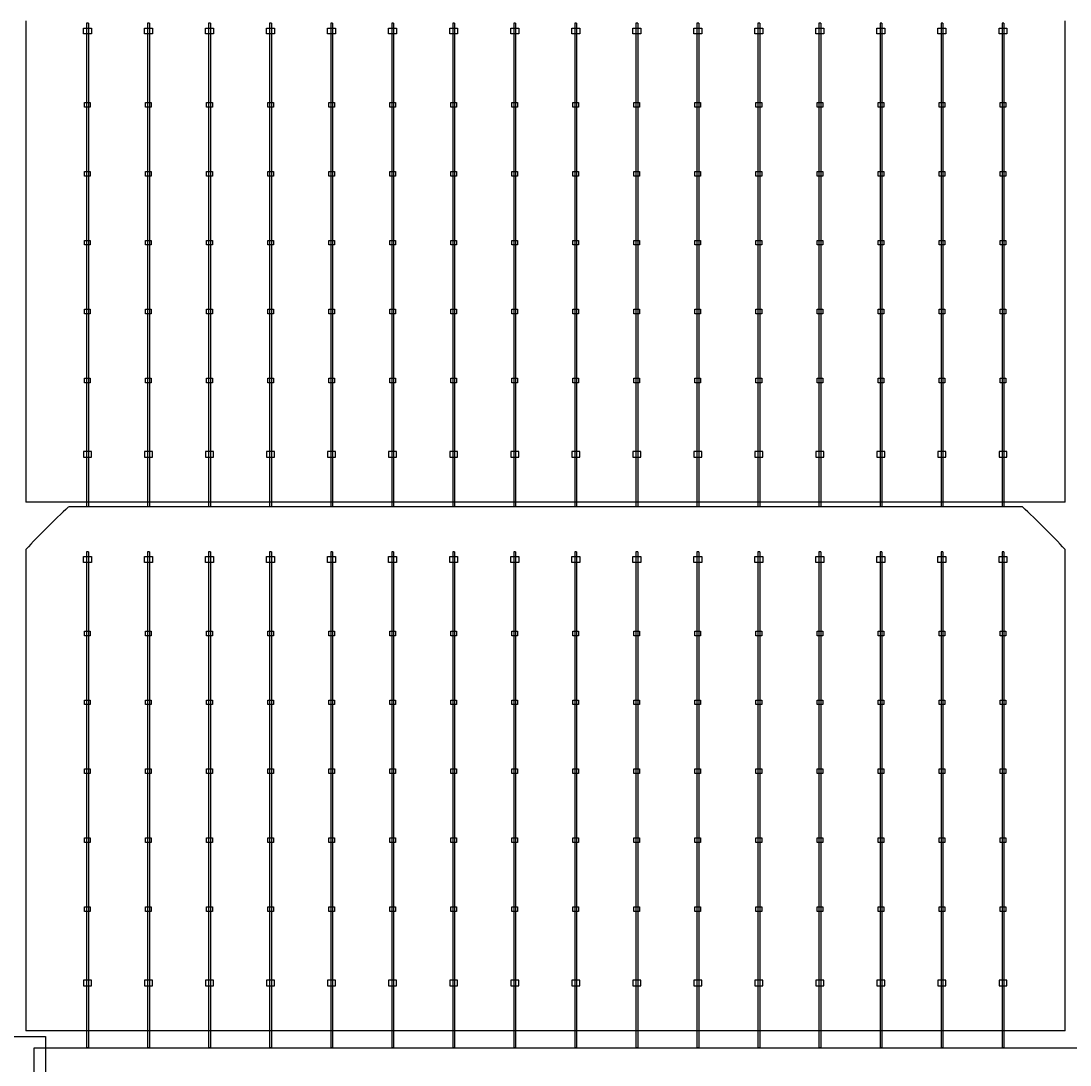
# Model space of a CAD drawing. Header units: millimetres. Extents: x 10297564 to 11610295, y -9287743 to -8409454.
# Drawn here: x 10668490 to 10669964, y -9198274 to -9196806 of the extents above; entities that cross this region are included whole.
import ezdxf

# ---------------------------------------------------------------- set-up
doc = ezdxf.new("R2010")
doc.units = ezdxf.units.MM
doc.header["$LTSCALE"] = 100
doc.layers.add('TEXTLINE', color=1, linetype='Continuous')

# ---------------------------------------------------------------- blocks, each defined once
blk = doc.blocks.new('635W')
for p, q in [((10686289.86, -10025216.54), (10686289.86, -10025301.34)), ((10686290.18, -10025216.54), (10686290.18, -10025301.34)), ((10686300.56, -10025216.54), (10686300.56, -10025301.34)), ((10686300.88, -10025216.54), (10686300.88, -10025301.34)), ((10686311.26, -10025216.54), (10686311.26, -10025301.34)), ((10686311.58, -10025216.54), (10686311.58, -10025301.34)), ((10686321.96, -10025216.54), (10686321.96, -10025301.34)), ((10686322.28, -10025216.54), (10686322.28, -10025301.34)), ((10686332.66, -10025216.54), (10686332.66, -10025301.34)), ((10686332.98, -10025216.54), (10686332.98, -10025301.34)), ((10686343.36, -10025216.54), (10686343.36, -10025301.34)), ((10686343.68, -10025216.54), (10686343.68, -10025301.34)), ((10686354.06, -10025216.54), (10686354.06, -10025301.34)), ((10686354.38, -10025216.54), (10686354.38, -10025301.34)), ((10686364.76, -10025216.54), (10686364.76, -10025301.34)), ((10686365.08, -10025216.54), (10686365.08, -10025301.34)), ((10686375.46, -10025216.54), (10686375.46, -10025301.34)), ((10686375.78, -10025216.54), (10686375.78, -10025301.34)), ((10686386.16, -10025216.54), (10686386.16, -10025301.34)), ((10686386.48, -10025216.54), (10686386.48, -10025301.34)), ((10686396.86, -10025216.54), (10686396.86, -10025301.34)), ((10686397.18, -10025216.54), (10686397.18, -10025301.34)), ((10686407.56, -10025216.54), (10686407.56, -10025301.34)), ((10686407.88, -10025216.54), (10686407.88, -10025301.34)), ((10686418.26, -10025216.54), (10686418.26, -10025301.34)), ((10686418.58, -10025216.54), (10686418.58, -10025301.34)), ((10686428.96, -10025216.54), (10686428.96, -10025301.34)), ((10686429.28, -10025216.54), (10686429.28, -10025301.34)), ((10686439.66, -10025216.54), (10686439.66, -10025301.34)), ((10686439.98, -10025216.54), (10686439.98, -10025301.34)), ((10686450.36, -10025216.54), (10686450.36, -10025301.34)), ((10686450.68, -10025216.54), (10686450.68, -10025301.34)), ((10686461.42, -10025300.54), (10686279.22, -10025300.54)), ((10686289.86, -10025309.21), (10686289.86, -10025396.21)), ((10686290.18, -10025309.21), (10686290.18, -10025396.21)), ((10686300.56, -10025309.21), (10686300.56, -10025396.21)), ((10686300.88, -10025309.21), (10686300.88, -10025396.21)), ((10686311.26, -10025309.21), (10686311.26, -10025396.21)), ((10686311.58, -10025309.21), (10686311.58, -10025396.21)), ((10686321.96, -10025309.21), (10686321.96, -10025396.21)), ((10686322.28, -10025309.21), (10686322.28, -10025396.21)), ((10686332.66, -10025309.21), (10686332.66, -10025396.21)), ((10686332.98, -10025309.21), (10686332.98, -10025396.21)), ((10686343.36, -10025309.21), (10686343.36, -10025396.21)), ((10686343.68, -10025309.21), (10686343.68, -10025396.21)), ((10686354.06, -10025309.21), (10686354.06, -10025396.21)), ((10686354.38, -10025309.21), (10686354.38, -10025396.21)), ((10686364.76, -10025309.21), (10686364.76, -10025396.21)), ((10686365.08, -10025309.21), (10686365.08, -10025396.21)), ((10686375.46, -10025309.21), (10686375.46, -10025396.21)), ((10686375.78, -10025309.21), (10686375.78, -10025396.21)), ((10686386.16, -10025309.21), (10686386.16, -10025396.21)), ((10686386.48, -10025309.21), (10686386.48, -10025396.21)), ((10686396.86, -10025309.21), (10686396.86, -10025396.21)), ((10686397.18, -10025309.21), (10686397.18, -10025396.21)), ((10686407.56, -10025309.21), (10686407.56, -10025396.21)), ((10686407.88, -10025309.21), (10686407.88, -10025396.21)), ((10686418.26, -10025309.21), (10686418.26, -10025396.21)), ((10686418.58, -10025309.21), (10686418.58, -10025396.21)), ((10686428.96, -10025309.21), (10686428.96, -10025396.21)), ((10686429.28, -10025309.21), (10686429.28, -10025396.21)), ((10686439.66, -10025309.21), (10686439.66, -10025396.21)), ((10686439.98, -10025309.21), (10686439.98, -10025396.21)), ((10686450.36, -10025309.21), (10686450.36, -10025396.21)), ((10686450.68, -10025309.21), (10686450.68, -10025396.21)), ((10686461.42, -10025393.21), (10686279.22, -10025393.21)), ((10686290.18, -10025396.21), (10686289.86, -10025396.21)), ((10686300.88, -10025396.21), (10686300.56, -10025396.21)), ((10686311.58, -10025396.21), (10686311.26, -10025396.21)), ((10686322.28, -10025396.21), (10686321.96, -10025396.21)), ((10686332.98, -10025396.21), (10686332.66, -10025396.21)), ((10686343.68, -10025396.21), (10686343.36, -10025396.21)), ((10686354.38, -10025396.21), (10686354.06, -10025396.21)), ((10686365.08, -10025396.21), (10686364.76, -10025396.21)), ((10686375.78, -10025396.21), (10686375.46, -10025396.21)), ((10686386.48, -10025396.21), (10686386.16, -10025396.21)), ((10686397.18, -10025396.21), (10686396.86, -10025396.21)), ((10686407.88, -10025396.21), (10686407.56, -10025396.21)), ((10686418.58, -10025396.21), (10686418.26, -10025396.21)), ((10686429.28, -10025396.21), (10686428.96, -10025396.21)), ((10686439.98, -10025396.21), (10686439.66, -10025396.21)), ((10686450.68, -10025396.21), (10686450.36, -10025396.21))]:
    blk.add_line(p, q)
for points in [[(10686279.22, -10025216.17), (10686279.22, -10025300.54)], [(10686290.18, -10025216.54), (10686289.86, -10025216.54)], [(10686300.88, -10025216.54), (10686300.56, -10025216.54)], [(10686311.58, -10025216.54), (10686311.26, -10025216.54)], [(10686322.28, -10025216.54), (10686321.96, -10025216.54)], [(10686332.98, -10025216.54), (10686332.66, -10025216.54)], [(10686343.68, -10025216.54), (10686343.36, -10025216.54)], [(10686354.38, -10025216.54), (10686354.06, -10025216.54)], [(10686365.08, -10025216.54), (10686364.76, -10025216.54)], [(10686375.78, -10025216.54), (10686375.46, -10025216.54)], [(10686386.48, -10025216.54), (10686386.16, -10025216.54)], [(10686397.18, -10025216.54), (10686396.86, -10025216.54)], [(10686407.88, -10025216.54), (10686407.56, -10025216.54)], [(10686418.58, -10025216.54), (10686418.26, -10025216.54)], [(10686429.28, -10025216.54), (10686428.96, -10025216.54)], [(10686439.98, -10025216.54), (10686439.66, -10025216.54)], [(10686450.68, -10025216.54), (10686450.36, -10025216.54)], [(10686461.42, -10025300.54), (10686461.42, -10025216.17)], [(10686453.92, -10025301.34), (10686286.73, -10025301.34)], [(10686279.22, -10025308.84), (10686279.22, -10025393.21)], [(10686290.18, -10025309.21), (10686289.86, -10025309.21)], [(10686300.88, -10025309.21), (10686300.56, -10025309.21)], [(10686311.58, -10025309.21), (10686311.26, -10025309.21)], [(10686322.28, -10025309.21), (10686321.96, -10025309.21)], [(10686332.98, -10025309.21), (10686332.66, -10025309.21)], [(10686343.68, -10025309.21), (10686343.36, -10025309.21)], [(10686354.38, -10025309.21), (10686354.06, -10025309.21)], [(10686365.08, -10025309.21), (10686364.76, -10025309.21)], [(10686375.78, -10025309.21), (10686375.46, -10025309.21)], [(10686386.48, -10025309.21), (10686386.16, -10025309.21)], [(10686397.18, -10025309.21), (10686396.86, -10025309.21)], [(10686407.88, -10025309.21), (10686407.56, -10025309.21)], [(10686418.58, -10025309.21), (10686418.26, -10025309.21)], [(10686429.28, -10025309.21), (10686428.96, -10025309.21)], [(10686439.98, -10025309.21), (10686439.66, -10025309.21)], [(10686450.68, -10025309.21), (10686450.36, -10025309.21)], [(10686461.42, -10025393.21), (10686461.42, -10025308.84)]]:
    blk.add_lwpolyline(points)
for points in [[(10686289.32, -10025218.41), (10686289.32, -10025217.41), (10686290.72, -10025217.41), (10686290.72, -10025218.41)], [(10686300.02, -10025218.41), (10686300.02, -10025217.41), (10686301.42, -10025217.41), (10686301.42, -10025218.41)], [(10686310.72, -10025218.41), (10686310.72, -10025217.41), (10686312.12, -10025217.41), (10686312.12, -10025218.41)], [(10686321.42, -10025218.41), (10686321.42, -10025217.41), (10686322.82, -10025217.41), (10686322.82, -10025218.41)], [(10686332.12, -10025218.41), (10686332.12, -10025217.41), (10686333.52, -10025217.41), (10686333.52, -10025218.41)], [(10686342.82, -10025218.41), (10686342.82, -10025217.41), (10686344.22, -10025217.41), (10686344.22, -10025218.41)], [(10686353.52, -10025218.41), (10686353.52, -10025217.41), (10686354.92, -10025217.41), (10686354.92, -10025218.41)], [(10686364.22, -10025218.41), (10686364.22, -10025217.41), (10686365.62, -10025217.41), (10686365.62, -10025218.41)], [(10686374.92, -10025218.41), (10686374.92, -10025217.41), (10686376.32, -10025217.41), (10686376.32, -10025218.41)], [(10686385.62, -10025218.41), (10686385.62, -10025217.41), (10686387.02, -10025217.41), (10686387.02, -10025218.41)], [(10686396.32, -10025218.41), (10686396.32, -10025217.41), (10686397.72, -10025217.41), (10686397.72, -10025218.41)], [(10686407.02, -10025218.41), (10686407.02, -10025217.41), (10686408.42, -10025217.41), (10686408.42, -10025218.41)], [(10686417.72, -10025218.41), (10686417.72, -10025217.41), (10686419.12, -10025217.41), (10686419.12, -10025218.41)], [(10686428.42, -10025218.41), (10686428.42, -10025217.41), (10686429.82, -10025217.41), (10686429.82, -10025218.41)], [(10686439.12, -10025218.41), (10686439.12, -10025217.41), (10686440.52, -10025217.41), (10686440.52, -10025218.41)], [(10686449.82, -10025218.41), (10686449.82, -10025217.41), (10686451.22, -10025217.41), (10686451.22, -10025218.41)], [(10686290.52, -10025231.28), (10686289.52, -10025231.28), (10686289.52, -10025230.48), (10686290.52, -10025230.48)], [(10686301.22, -10025231.28), (10686300.22, -10025231.28), (10686300.22, -10025230.48), (10686301.22, -10025230.48)], [(10686311.92, -10025231.28), (10686310.92, -10025231.28), (10686310.92, -10025230.48), (10686311.92, -10025230.48)], [(10686322.62, -10025231.28), (10686321.62, -10025231.28), (10686321.62, -10025230.48), (10686322.62, -10025230.48)], [(10686333.32, -10025231.28), (10686332.32, -10025231.28), (10686332.32, -10025230.48), (10686333.32, -10025230.48)], [(10686344.02, -10025231.28), (10686343.02, -10025231.28), (10686343.02, -10025230.48), (10686344.02, -10025230.48)], [(10686354.72, -10025231.28), (10686353.72, -10025231.28), (10686353.72, -10025230.48), (10686354.72, -10025230.48)], [(10686365.42, -10025231.28), (10686364.42, -10025231.28), (10686364.42, -10025230.48), (10686365.42, -10025230.48)], [(10686376.12, -10025231.28), (10686375.12, -10025231.28), (10686375.12, -10025230.48), (10686376.12, -10025230.48)], [(10686386.82, -10025231.28), (10686385.82, -10025231.28), (10686385.82, -10025230.48), (10686386.82, -10025230.48)], [(10686397.52, -10025231.28), (10686396.52, -10025231.28), (10686396.52, -10025230.48), (10686397.52, -10025230.48)], [(10686408.22, -10025231.28), (10686407.22, -10025231.28), (10686407.22, -10025230.48), (10686408.22, -10025230.48)], [(10686418.92, -10025231.28), (10686417.92, -10025231.28), (10686417.92, -10025230.48), (10686418.92, -10025230.48)], [(10686429.62, -10025231.28), (10686428.62, -10025231.28), (10686428.62, -10025230.48), (10686429.62, -10025230.48)], [(10686440.32, -10025231.28), (10686439.32, -10025231.28), (10686439.32, -10025230.48), (10686440.32, -10025230.48)], [(10686451.02, -10025231.28), (10686450.02, -10025231.28), (10686450.02, -10025230.48), (10686451.02, -10025230.48)], [(10686290.52, -10025243.36), (10686289.52, -10025243.36), (10686289.52, -10025242.56), (10686290.52, -10025242.56)], [(10686301.22, -10025243.36), (10686300.22, -10025243.36), (10686300.22, -10025242.56), (10686301.22, -10025242.56)], [(10686311.92, -10025243.36), (10686310.92, -10025243.36), (10686310.92, -10025242.56), (10686311.92, -10025242.56)], [(10686322.62, -10025243.36), (10686321.62, -10025243.36), (10686321.62, -10025242.56), (10686322.62, -10025242.56)], [(10686333.32, -10025243.36), (10686332.32, -10025243.36), (10686332.32, -10025242.56), (10686333.32, -10025242.56)], [(10686344.02, -10025243.36), (10686343.02, -10025243.36), (10686343.02, -10025242.56), (10686344.02, -10025242.56)], [(10686354.72, -10025243.36), (10686353.72, -10025243.36), (10686353.72, -10025242.56), (10686354.72, -10025242.56)], [(10686365.42, -10025243.36), (10686364.42, -10025243.36), (10686364.42, -10025242.56), (10686365.42, -10025242.56)], [(10686376.12, -10025243.36), (10686375.12, -10025243.36), (10686375.12, -10025242.56), (10686376.12, -10025242.56)], [(10686386.82, -10025243.36), (10686385.82, -10025243.36), (10686385.82, -10025242.56), (10686386.82, -10025242.56)], [(10686397.52, -10025243.36), (10686396.52, -10025243.36), (10686396.52, -10025242.56), (10686397.52, -10025242.56)], [(10686408.22, -10025243.36), (10686407.22, -10025243.36), (10686407.22, -10025242.56), (10686408.22, -10025242.56)], [(10686418.92, -10025243.36), (10686417.92, -10025243.36), (10686417.92, -10025242.56), (10686418.92, -10025242.56)], [(10686429.62, -10025243.36), (10686428.62, -10025243.36), (10686428.62, -10025242.56), (10686429.62, -10025242.56)], [(10686440.32, -10025243.36), (10686439.32, -10025243.36), (10686439.32, -10025242.56), (10686440.32, -10025242.56)], [(10686451.02, -10025243.36), (10686450.02, -10025243.36), (10686450.02, -10025242.56), (10686451.02, -10025242.56)], [(10686290.52, -10025255.44), (10686289.52, -10025255.44), (10686289.52, -10025254.64), (10686290.52, -10025254.64)], [(10686301.22, -10025255.44), (10686300.22, -10025255.44), (10686300.22, -10025254.64), (10686301.22, -10025254.64)], [(10686311.92, -10025255.44), (10686310.92, -10025255.44), (10686310.92, -10025254.64), (10686311.92, -10025254.64)], [(10686322.62, -10025255.44), (10686321.62, -10025255.44), (10686321.62, -10025254.64), (10686322.62, -10025254.64)], [(10686333.32, -10025255.44), (10686332.32, -10025255.44), (10686332.32, -10025254.64), (10686333.32, -10025254.64)], [(10686344.02, -10025255.44), (10686343.02, -10025255.44), (10686343.02, -10025254.64), (10686344.02, -10025254.64)], [(10686354.72, -10025255.44), (10686353.72, -10025255.44), (10686353.72, -10025254.64), (10686354.72, -10025254.64)], [(10686365.42, -10025255.44), (10686364.42, -10025255.44), (10686364.42, -10025254.64), (10686365.42, -10025254.64)], [(10686376.12, -10025255.44), (10686375.12, -10025255.44), (10686375.12, -10025254.64), (10686376.12, -10025254.64)], [(10686386.82, -10025255.44), (10686385.82, -10025255.44), (10686385.82, -10025254.64), (10686386.82, -10025254.64)], [(10686397.52, -10025255.44), (10686396.52, -10025255.44), (10686396.52, -10025254.64), (10686397.52, -10025254.64)], [(10686408.22, -10025255.44), (10686407.22, -10025255.44), (10686407.22, -10025254.64), (10686408.22, -10025254.64)], [(10686418.92, -10025255.44), (10686417.92, -10025255.44), (10686417.92, -10025254.64), (10686418.92, -10025254.64)], [(10686429.62, -10025255.44), (10686428.62, -10025255.44), (10686428.62, -10025254.64), (10686429.62, -10025254.64)], [(10686440.32, -10025255.44), (10686439.32, -10025255.44), (10686439.32, -10025254.64), (10686440.32, -10025254.64)], [(10686451.02, -10025255.44), (10686450.02, -10025255.44), (10686450.02, -10025254.64), (10686451.02, -10025254.64)], [(10686290.52, -10025267.52), (10686289.52, -10025267.52), (10686289.52, -10025266.72), (10686290.52, -10025266.72)], [(10686301.22, -10025267.52), (10686300.22, -10025267.52), (10686300.22, -10025266.72), (10686301.22, -10025266.72)], [(10686311.92, -10025267.52), (10686310.92, -10025267.52), (10686310.92, -10025266.72), (10686311.92, -10025266.72)], [(10686322.62, -10025267.52), (10686321.62, -10025267.52), (10686321.62, -10025266.72), (10686322.62, -10025266.72)], [(10686333.32, -10025267.52), (10686332.32, -10025267.52), (10686332.32, -10025266.72), (10686333.32, -10025266.72)], [(10686344.02, -10025267.52), (10686343.02, -10025267.52), (10686343.02, -10025266.72), (10686344.02, -10025266.72)], [(10686354.72, -10025267.52), (10686353.72, -10025267.52), (10686353.72, -10025266.72), (10686354.72, -10025266.72)], [(10686365.42, -10025267.52), (10686364.42, -10025267.52), (10686364.42, -10025266.72), (10686365.42, -10025266.72)], [(10686376.12, -10025267.52), (10686375.12, -10025267.52), (10686375.12, -10025266.72), (10686376.12, -10025266.72)], [(10686386.82, -10025267.52), (10686385.82, -10025267.52), (10686385.82, -10025266.72), (10686386.82, -10025266.72)], [(10686397.52, -10025267.52), (10686396.52, -10025267.52), (10686396.52, -10025266.72), (10686397.52, -10025266.72)], [(10686408.22, -10025267.52), (10686407.22, -10025267.52), (10686407.22, -10025266.72), (10686408.22, -10025266.72)], [(10686418.92, -10025267.52), (10686417.92, -10025267.52), (10686417.92, -10025266.72), (10686418.92, -10025266.72)], [(10686429.62, -10025267.52), (10686428.62, -10025267.52), (10686428.62, -10025266.72), (10686429.62, -10025266.72)], [(10686440.32, -10025267.52), (10686439.32, -10025267.52), (10686439.32, -10025266.72), (10686440.32, -10025266.72)], [(10686451.02, -10025267.52), (10686450.02, -10025267.52), (10686450.02, -10025266.72), (10686451.02, -10025266.72)], [(10686290.52, -10025279.6), (10686289.52, -10025279.6), (10686289.52, -10025278.8), (10686290.52, -10025278.8)], [(10686301.22, -10025279.6), (10686300.22, -10025279.6), (10686300.22, -10025278.8), (10686301.22, -10025278.8)], [(10686311.92, -10025279.6), (10686310.92, -10025279.6), (10686310.92, -10025278.8), (10686311.92, -10025278.8)], [(10686322.62, -10025279.6), (10686321.62, -10025279.6), (10686321.62, -10025278.8), (10686322.62, -10025278.8)], [(10686333.32, -10025279.6), (10686332.32, -10025279.6), (10686332.32, -10025278.8), (10686333.32, -10025278.8)], [(10686344.02, -10025279.6), (10686343.02, -10025279.6), (10686343.02, -10025278.8), (10686344.02, -10025278.8)], [(10686354.72, -10025279.6), (10686353.72, -10025279.6), (10686353.72, -10025278.8), (10686354.72, -10025278.8)], [(10686365.42, -10025279.6), (10686364.42, -10025279.6), (10686364.42, -10025278.8), (10686365.42, -10025278.8)], [(10686376.12, -10025279.6), (10686375.12, -10025279.6), (10686375.12, -10025278.8), (10686376.12, -10025278.8)], [(10686386.82, -10025279.6), (10686385.82, -10025279.6), (10686385.82, -10025278.8), (10686386.82, -10025278.8)], [(10686397.52, -10025279.6), (10686396.52, -10025279.6), (10686396.52, -10025278.8), (10686397.52, -10025278.8)], [(10686408.22, -10025279.6), (10686407.22, -10025279.6), (10686407.22, -10025278.8), (10686408.22, -10025278.8)], [(10686418.92, -10025279.6), (10686417.92, -10025279.6), (10686417.92, -10025278.8), (10686418.92, -10025278.8)], [(10686429.62, -10025279.6), (10686428.62, -10025279.6), (10686428.62, -10025278.8), (10686429.62, -10025278.8)], [(10686440.32, -10025279.6), (10686439.32, -10025279.6), (10686439.32, -10025278.8), (10686440.32, -10025278.8)], [(10686451.02, -10025279.6), (10686450.02, -10025279.6), (10686450.02, -10025278.8), (10686451.02, -10025278.8)], [(10686289.32, -10025291.67), (10686289.32, -10025292.67), (10686290.72, -10025292.67), (10686290.72, -10025291.67)], [(10686300.02, -10025291.67), (10686300.02, -10025292.67), (10686301.42, -10025292.67), (10686301.42, -10025291.67)], [(10686310.72, -10025291.67), (10686310.72, -10025292.67), (10686312.12, -10025292.67), (10686312.12, -10025291.67)], [(10686321.42, -10025291.67), (10686321.42, -10025292.67), (10686322.82, -10025292.67), (10686322.82, -10025291.67)], [(10686332.12, -10025291.67), (10686332.12, -10025292.67), (10686333.52, -10025292.67), (10686333.52, -10025291.67)], [(10686342.82, -10025291.67), (10686342.82, -10025292.67), (10686344.22, -10025292.67), (10686344.22, -10025291.67)], [(10686353.52, -10025291.67), (10686353.52, -10025292.67), (10686354.92, -10025292.67), (10686354.92, -10025291.67)], [(10686364.22, -10025291.67), (10686364.22, -10025292.67), (10686365.62, -10025292.67), (10686365.62, -10025291.67)], [(10686374.92, -10025291.67), (10686374.92, -10025292.67), (10686376.32, -10025292.67), (10686376.32, -10025291.67)], [(10686385.62, -10025291.67), (10686385.62, -10025292.67), (10686387.02, -10025292.67), (10686387.02, -10025291.67)], [(10686396.32, -10025291.67), (10686396.32, -10025292.67), (10686397.72, -10025292.67), (10686397.72, -10025291.67)], [(10686407.02, -10025291.67), (10686407.02, -10025292.67), (10686408.42, -10025292.67), (10686408.42, -10025291.67)], [(10686417.72, -10025291.67), (10686417.72, -10025292.67), (10686419.12, -10025292.67), (10686419.12, -10025291.67)], [(10686428.42, -10025291.67), (10686428.42, -10025292.67), (10686429.82, -10025292.67), (10686429.82, -10025291.67)], [(10686439.12, -10025291.67), (10686439.12, -10025292.67), (10686440.52, -10025292.67), (10686440.52, -10025291.67)], [(10686449.82, -10025291.67), (10686449.82, -10025292.67), (10686451.22, -10025292.67), (10686451.22, -10025291.67)], [(10686289.32, -10025311.08), (10686289.32, -10025310.08), (10686290.72, -10025310.08), (10686290.72, -10025311.08)], [(10686300.02, -10025311.08), (10686300.02, -10025310.08), (10686301.42, -10025310.08), (10686301.42, -10025311.08)], [(10686310.72, -10025311.08), (10686310.72, -10025310.08), (10686312.12, -10025310.08), (10686312.12, -10025311.08)], [(10686321.42, -10025311.08), (10686321.42, -10025310.08), (10686322.82, -10025310.08), (10686322.82, -10025311.08)], [(10686332.12, -10025311.08), (10686332.12, -10025310.08), (10686333.52, -10025310.08), (10686333.52, -10025311.08)], [(10686342.82, -10025311.08), (10686342.82, -10025310.08), (10686344.22, -10025310.08), (10686344.22, -10025311.08)], [(10686353.52, -10025311.08), (10686353.52, -10025310.08), (10686354.92, -10025310.08), (10686354.92, -10025311.08)], [(10686364.22, -10025311.08), (10686364.22, -10025310.08), (10686365.62, -10025310.08), (10686365.62, -10025311.08)], [(10686374.92, -10025311.08), (10686374.92, -10025310.08), (10686376.32, -10025310.08), (10686376.32, -10025311.08)], [(10686385.62, -10025311.08), (10686385.62, -10025310.08), (10686387.02, -10025310.08), (10686387.02, -10025311.08)], [(10686396.32, -10025311.08), (10686396.32, -10025310.08), (10686397.72, -10025310.08), (10686397.72, -10025311.08)], [(10686407.02, -10025311.08), (10686407.02, -10025310.08), (10686408.42, -10025310.08), (10686408.42, -10025311.08)], [(10686417.72, -10025311.08), (10686417.72, -10025310.08), (10686419.12, -10025310.08), (10686419.12, -10025311.08)], [(10686428.42, -10025311.08), (10686428.42, -10025310.08), (10686429.82, -10025310.08), (10686429.82, -10025311.08)], [(10686439.12, -10025311.08), (10686439.12, -10025310.08), (10686440.52, -10025310.08), (10686440.52, -10025311.08)], [(10686449.82, -10025311.08), (10686449.82, -10025310.08), (10686451.22, -10025310.08), (10686451.22, -10025311.08)], [(10686290.52, -10025323.95), (10686289.52, -10025323.95), (10686289.52, -10025323.15), (10686290.52, -10025323.15)], [(10686301.22, -10025323.95), (10686300.22, -10025323.95), (10686300.22, -10025323.15), (10686301.22, -10025323.15)], [(10686311.92, -10025323.95), (10686310.92, -10025323.95), (10686310.92, -10025323.15), (10686311.92, -10025323.15)], [(10686322.62, -10025323.95), (10686321.62, -10025323.95), (10686321.62, -10025323.15), (10686322.62, -10025323.15)], [(10686333.32, -10025323.95), (10686332.32, -10025323.95), (10686332.32, -10025323.15), (10686333.32, -10025323.15)], [(10686344.02, -10025323.95), (10686343.02, -10025323.95), (10686343.02, -10025323.15), (10686344.02, -10025323.15)], [(10686354.72, -10025323.95), (10686353.72, -10025323.95), (10686353.72, -10025323.15), (10686354.72, -10025323.15)], [(10686365.42, -10025323.95), (10686364.42, -10025323.95), (10686364.42, -10025323.15), (10686365.42, -10025323.15)], [(10686376.12, -10025323.95), (10686375.12, -10025323.95), (10686375.12, -10025323.15), (10686376.12, -10025323.15)], [(10686386.82, -10025323.95), (10686385.82, -10025323.95), (10686385.82, -10025323.15), (10686386.82, -10025323.15)], [(10686397.52, -10025323.95), (10686396.52, -10025323.95), (10686396.52, -10025323.15), (10686397.52, -10025323.15)], [(10686408.22, -10025323.95), (10686407.22, -10025323.95), (10686407.22, -10025323.15), (10686408.22, -10025323.15)], [(10686418.92, -10025323.95), (10686417.92, -10025323.95), (10686417.92, -10025323.15), (10686418.92, -10025323.15)], [(10686429.62, -10025323.95), (10686428.62, -10025323.95), (10686428.62, -10025323.15), (10686429.62, -10025323.15)], [(10686440.32, -10025323.95), (10686439.32, -10025323.95), (10686439.32, -10025323.15), (10686440.32, -10025323.15)], [(10686451.02, -10025323.95), (10686450.02, -10025323.95), (10686450.02, -10025323.15), (10686451.02, -10025323.15)], [(10686290.52, -10025336.03), (10686289.52, -10025336.03), (10686289.52, -10025335.23), (10686290.52, -10025335.23)], [(10686301.22, -10025336.03), (10686300.22, -10025336.03), (10686300.22, -10025335.23), (10686301.22, -10025335.23)], [(10686311.92, -10025336.03), (10686310.92, -10025336.03), (10686310.92, -10025335.23), (10686311.92, -10025335.23)], [(10686322.62, -10025336.03), (10686321.62, -10025336.03), (10686321.62, -10025335.23), (10686322.62, -10025335.23)], [(10686333.32, -10025336.03), (10686332.32, -10025336.03), (10686332.32, -10025335.23), (10686333.32, -10025335.23)], [(10686344.02, -10025336.03), (10686343.02, -10025336.03), (10686343.02, -10025335.23), (10686344.02, -10025335.23)], [(10686354.72, -10025336.03), (10686353.72, -10025336.03), (10686353.72, -10025335.23), (10686354.72, -10025335.23)], [(10686365.42, -10025336.03), (10686364.42, -10025336.03), (10686364.42, -10025335.23), (10686365.42, -10025335.23)], [(10686376.12, -10025336.03), (10686375.12, -10025336.03), (10686375.12, -10025335.23), (10686376.12, -10025335.23)], [(10686386.82, -10025336.03), (10686385.82, -10025336.03), (10686385.82, -10025335.23), (10686386.82, -10025335.23)], [(10686397.52, -10025336.03), (10686396.52, -10025336.03), (10686396.52, -10025335.23), (10686397.52, -10025335.23)], [(10686408.22, -10025336.03), (10686407.22, -10025336.03), (10686407.22, -10025335.23), (10686408.22, -10025335.23)], [(10686418.92, -10025336.03), (10686417.92, -10025336.03), (10686417.92, -10025335.23), (10686418.92, -10025335.23)], [(10686429.62, -10025336.03), (10686428.62, -10025336.03), (10686428.62, -10025335.23), (10686429.62, -10025335.23)], [(10686440.32, -10025336.03), (10686439.32, -10025336.03), (10686439.32, -10025335.23), (10686440.32, -10025335.23)], [(10686451.02, -10025336.03), (10686450.02, -10025336.03), (10686450.02, -10025335.23), (10686451.02, -10025335.23)], [(10686290.52, -10025348.11), (10686289.52, -10025348.11), (10686289.52, -10025347.31), (10686290.52, -10025347.31)], [(10686301.22, -10025348.11), (10686300.22, -10025348.11), (10686300.22, -10025347.31), (10686301.22, -10025347.31)], [(10686311.92, -10025348.11), (10686310.92, -10025348.11), (10686310.92, -10025347.31), (10686311.92, -10025347.31)], [(10686322.62, -10025348.11), (10686321.62, -10025348.11), (10686321.62, -10025347.31), (10686322.62, -10025347.31)], [(10686333.32, -10025348.11), (10686332.32, -10025348.11), (10686332.32, -10025347.31), (10686333.32, -10025347.31)], [(10686344.02, -10025348.11), (10686343.02, -10025348.11), (10686343.02, -10025347.31), (10686344.02, -10025347.31)], [(10686354.72, -10025348.11), (10686353.72, -10025348.11), (10686353.72, -10025347.31), (10686354.72, -10025347.31)], [(10686365.42, -10025348.11), (10686364.42, -10025348.11), (10686364.42, -10025347.31), (10686365.42, -10025347.31)], [(10686376.12, -10025348.11), (10686375.12, -10025348.11), (10686375.12, -10025347.31), (10686376.12, -10025347.31)], [(10686386.82, -10025348.11), (10686385.82, -10025348.11), (10686385.82, -10025347.31), (10686386.82, -10025347.31)], [(10686397.52, -10025348.11), (10686396.52, -10025348.11), (10686396.52, -10025347.31), (10686397.52, -10025347.31)], [(10686408.22, -10025348.11), (10686407.22, -10025348.11), (10686407.22, -10025347.31), (10686408.22, -10025347.31)], [(10686418.92, -10025348.11), (10686417.92, -10025348.11), (10686417.92, -10025347.31), (10686418.92, -10025347.31)], [(10686429.62, -10025348.11), (10686428.62, -10025348.11), (10686428.62, -10025347.31), (10686429.62, -10025347.31)], [(10686440.32, -10025348.11), (10686439.32, -10025348.11), (10686439.32, -10025347.31), (10686440.32, -10025347.31)], [(10686451.02, -10025348.11), (10686450.02, -10025348.11), (10686450.02, -10025347.31), (10686451.02, -10025347.31)], [(10686290.52, -10025360.19), (10686289.52, -10025360.19), (10686289.52, -10025359.39), (10686290.52, -10025359.39)], [(10686301.22, -10025360.19), (10686300.22, -10025360.19), (10686300.22, -10025359.39), (10686301.22, -10025359.39)], [(10686311.92, -10025360.19), (10686310.92, -10025360.19), (10686310.92, -10025359.39), (10686311.92, -10025359.39)], [(10686322.62, -10025360.19), (10686321.62, -10025360.19), (10686321.62, -10025359.39), (10686322.62, -10025359.39)], [(10686333.32, -10025360.19), (10686332.32, -10025360.19), (10686332.32, -10025359.39), (10686333.32, -10025359.39)], [(10686344.02, -10025360.19), (10686343.02, -10025360.19), (10686343.02, -10025359.39), (10686344.02, -10025359.39)], [(10686354.72, -10025360.19), (10686353.72, -10025360.19), (10686353.72, -10025359.39), (10686354.72, -10025359.39)], [(10686365.42, -10025360.19), (10686364.42, -10025360.19), (10686364.42, -10025359.39), (10686365.42, -10025359.39)], [(10686376.12, -10025360.19), (10686375.12, -10025360.19), (10686375.12, -10025359.39), (10686376.12, -10025359.39)], [(10686386.82, -10025360.19), (10686385.82, -10025360.19), (10686385.82, -10025359.39), (10686386.82, -10025359.39)], [(10686397.52, -10025360.19), (10686396.52, -10025360.19), (10686396.52, -10025359.39), (10686397.52, -10025359.39)], [(10686408.22, -10025360.19), (10686407.22, -10025360.19), (10686407.22, -10025359.39), (10686408.22, -10025359.39)], [(10686418.92, -10025360.19), (10686417.92, -10025360.19), (10686417.92, -10025359.39), (10686418.92, -10025359.39)], [(10686429.62, -10025360.19), (10686428.62, -10025360.19), (10686428.62, -10025359.39), (10686429.62, -10025359.39)], [(10686440.32, -10025360.19), (10686439.32, -10025360.19), (10686439.32, -10025359.39), (10686440.32, -10025359.39)], [(10686451.02, -10025360.19), (10686450.02, -10025360.19), (10686450.02, -10025359.39), (10686451.02, -10025359.39)], [(10686290.52, -10025372.27), (10686289.52, -10025372.27), (10686289.52, -10025371.47), (10686290.52, -10025371.47)], [(10686301.22, -10025372.27), (10686300.22, -10025372.27), (10686300.22, -10025371.47), (10686301.22, -10025371.47)], [(10686311.92, -10025372.27), (10686310.92, -10025372.27), (10686310.92, -10025371.47), (10686311.92, -10025371.47)], [(10686322.62, -10025372.27), (10686321.62, -10025372.27), (10686321.62, -10025371.47), (10686322.62, -10025371.47)], [(10686333.32, -10025372.27), (10686332.32, -10025372.27), (10686332.32, -10025371.47), (10686333.32, -10025371.47)], [(10686344.02, -10025372.27), (10686343.02, -10025372.27), (10686343.02, -10025371.47), (10686344.02, -10025371.47)], [(10686354.72, -10025372.27), (10686353.72, -10025372.27), (10686353.72, -10025371.47), (10686354.72, -10025371.47)], [(10686365.42, -10025372.27), (10686364.42, -10025372.27), (10686364.42, -10025371.47), (10686365.42, -10025371.47)], [(10686376.12, -10025372.27), (10686375.12, -10025372.27), (10686375.12, -10025371.47), (10686376.12, -10025371.47)], [(10686386.82, -10025372.27), (10686385.82, -10025372.27), (10686385.82, -10025371.47), (10686386.82, -10025371.47)], [(10686397.52, -10025372.27), (10686396.52, -10025372.27), (10686396.52, -10025371.47), (10686397.52, -10025371.47)], [(10686408.22, -10025372.27), (10686407.22, -10025372.27), (10686407.22, -10025371.47), (10686408.22, -10025371.47)], [(10686418.92, -10025372.27), (10686417.92, -10025372.27), (10686417.92, -10025371.47), (10686418.92, -10025371.47)], [(10686429.62, -10025372.27), (10686428.62, -10025372.27), (10686428.62, -10025371.47), (10686429.62, -10025371.47)], [(10686440.32, -10025372.27), (10686439.32, -10025372.27), (10686439.32, -10025371.47), (10686440.32, -10025371.47)], [(10686451.02, -10025372.27), (10686450.02, -10025372.27), (10686450.02, -10025371.47), (10686451.02, -10025371.47)], [(10686289.32, -10025384.34), (10686289.32, -10025385.34), (10686290.72, -10025385.34), (10686290.72, -10025384.34)], [(10686300.02, -10025384.34), (10686300.02, -10025385.34), (10686301.42, -10025385.34), (10686301.42, -10025384.34)], [(10686310.72, -10025384.34), (10686310.72, -10025385.34), (10686312.12, -10025385.34), (10686312.12, -10025384.34)], [(10686321.42, -10025384.34), (10686321.42, -10025385.34), (10686322.82, -10025385.34), (10686322.82, -10025384.34)], [(10686332.12, -10025384.34), (10686332.12, -10025385.34), (10686333.52, -10025385.34), (10686333.52, -10025384.34)], [(10686342.82, -10025384.34), (10686342.82, -10025385.34), (10686344.22, -10025385.34), (10686344.22, -10025384.34)], [(10686353.52, -10025384.34), (10686353.52, -10025385.34), (10686354.92, -10025385.34), (10686354.92, -10025384.34)], [(10686364.22, -10025384.34), (10686364.22, -10025385.34), (10686365.62, -10025385.34), (10686365.62, -10025384.34)], [(10686374.92, -10025384.34), (10686374.92, -10025385.34), (10686376.32, -10025385.34), (10686376.32, -10025384.34)], [(10686385.62, -10025384.34), (10686385.62, -10025385.34), (10686387.02, -10025385.34), (10686387.02, -10025384.34)], [(10686396.32, -10025384.34), (10686396.32, -10025385.34), (10686397.72, -10025385.34), (10686397.72, -10025384.34)], [(10686407.02, -10025384.34), (10686407.02, -10025385.34), (10686408.42, -10025385.34), (10686408.42, -10025384.34)], [(10686417.72, -10025384.34), (10686417.72, -10025385.34), (10686419.12, -10025385.34), (10686419.12, -10025384.34)], [(10686428.42, -10025384.34), (10686428.42, -10025385.34), (10686429.82, -10025385.34), (10686429.82, -10025384.34)], [(10686439.12, -10025384.34), (10686439.12, -10025385.34), (10686440.52, -10025385.34), (10686440.52, -10025384.34)], [(10686449.82, -10025384.34), (10686449.82, -10025385.34), (10686451.22, -10025385.34), (10686451.22, -10025384.34)], [(10686282.67, -10025404.21), (10686273.67, -10025404.21), (10686273.67, -10025394.21), (10686282.67, -10025394.21)], [(10686643.67, -10025402.21), (10686280.67, -10025402.21), (10686280.67, -10025396.21), (10686643.67, -10025396.21)]]:
    blk.add_lwpolyline(points, close=True)
for centre, start, end in [((10686370.22, -10025392.34), 132.5369, 137.4631), ((10686370.42, -10025392.34), 42.5369, 47.4631)]:
    blk.add_arc(centre, 123.5, start, end)

msp = doc.modelspace()

# ---------------------------------------------------------------- wipeouts: each hides what was drawn before it
at = {"linetype": 'ByBlock'}
msp.add_wipeout([(10661157.3, -9184124), (10708842.1, -9184124), (10708842.1, -9214922.7), (10661157.3, -9214922.7)], dxfattribs=at).dxf.layer = 'TEXTLINE'

# ---------------------------------------------------------------- next in the draw order: block references
at = {"linetype": 'Continuous', "xscale": 8.019360487611644, "yscale": 8.019360487611644, "zscale": 8.019360487611644}
msp.add_blockref('635W', (-75028629, 71199016.2), dxfattribs=at)

doc.saveas('drawing.dxf')
